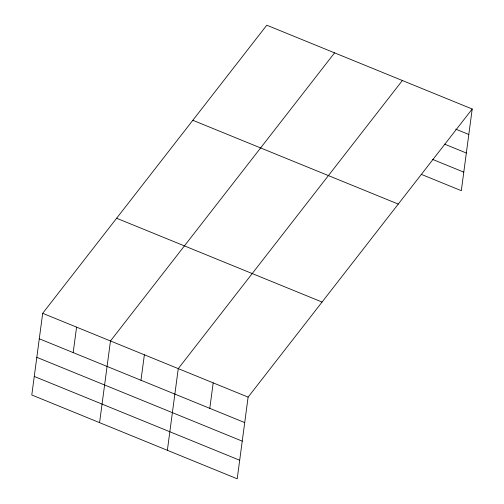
<?xml version="1.0" encoding="UTF-8"?>
<svg xmlns="http://www.w3.org/2000/svg" width="504" height="504" viewBox="0 0 504 504"><rect width="100%" height="100%" fill="white"/><g stroke="black" fill="none" stroke-linecap="round" stroke-linejoin="round"><path stroke-width="0.76" d="M42.682 313.312L31.79 394.991L237.214 478.8L248.113 397.12L472.21 109.009L266.786 25.2L42.682 313.312L248.113 397.12M73.181 352.605L76.583 327.14M99.578 422.648L110.477 340.969L334.58 52.857M140.975 380.262L144.371 354.797M167.366 450.305L178.265 368.626L402.368 80.514M209.79 408.341L213.186 382.876M472.21 109.009L461.317 190.688L421.3 174.359M455.717 129.131L468.815 134.474M444.515 144.119L466.339 153.021M432.508 159.371L463.787 172.135M192.837 120.28L398.261 204.088M116.638 218.238L322.062 302.047M39.287 338.776L244.711 422.585M36.811 357.33L242.241 441.139M34.266 376.438L239.69 460.246"/></g></svg>
